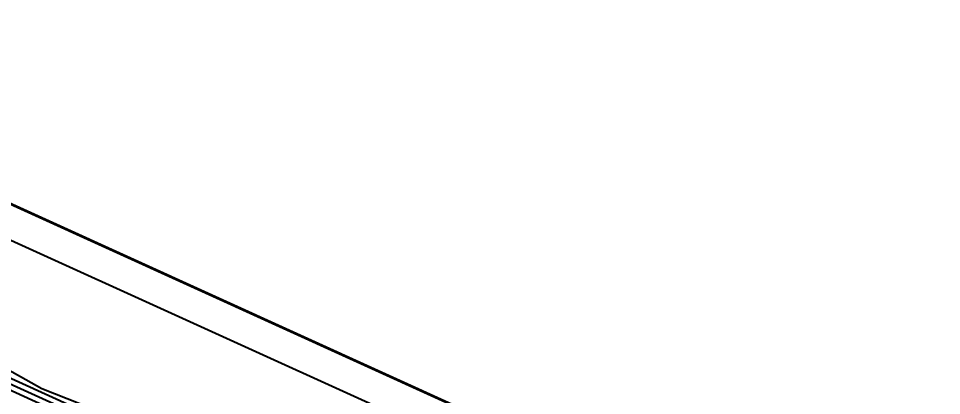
# Model space of a CAD drawing. Extents: x 597165 to 598689, y 1181586 to 1183364.
# Drawn here: x 597685.4 to 597854, y 1183162.4 to 1183231.2 of the extents above; entities that cross this region are included whole.
import ezdxf
from ezdxf.enums import TextEntityAlignment as Align

# ---------------------------------------------------------------- set-up
doc = ezdxf.new("R2010")
doc.units = 0
doc.header["$MEASUREMENT"] = 0
doc.linetypes.add('CENTER', pattern=[2, 1.25, -0.25, 0.25, -0.25])
for name, color, linetype in [('DTEXT', 7, 'CONTINUOUS'), ('GT-QLO50-D', 6, 'CONTINUOUS'), ('NEN-HT', 8, 'CONTINUOUS'), ('NET-LENGOAI', 4, 'CONTINUOUS'), ('NET-LO-GIOI-DIEN-GIOI', 7, 'CENTER'), ('NET-TIM', 2, 'CENTER')]:
    doc.layers.add(name, color=color, linetype=linetype)
doc.styles.add('VHEL-R', font='VHELVEN.TTF')

msp = doc.modelspace()

# ---------------------------------------------------------------- linework, layer by layer
at = {"layer": 'GT-QLO50-D'}
msp.add_lwpolyline([(598150.0075, 1183094.2893), (598142.2248, 1183044.7231, -0.49599069), (598086.1545, 1183014.5142), (597424.0123, 1183315.5376)], format="xyb", dxfattribs=at)
at = {"layer": 'NEN-HT', "linetype": 'CONTINUOUS'}
for p, q in [((597689.65, 1183163.62), (597662.68, 1183178.71)), ((597710.31, 1183155.48), (597689.65, 1183163.62))]:
    msp.add_line(p, q, dxfattribs=at)
at = {"layer": 'NET-LENGOAI', "ltscale": 20}
for p, q in [((597421.5292, 1183310.0755), (598088.8282, 1183006.7077)), ((597734.3219, 1183142.6083), (597661.3146, 1183175.7989)), ((597733.4942, 1183140.7876), (597660.4868, 1183173.9783))]:
    msp.add_line(p, q, dxfattribs=at)
at = {"layer": 'NET-LO-GIOI-DIEN-GIOI', "color": 5, "ltscale": 20, "const_width": 0.5}
msp.add_lwpolyline([(598368.3298, 1182886.2315), (597424.0123, 1183315.5376)], dxfattribs=at)
at = {"layer": 'NET-TIM', "ltscale": 10}
msp.add_line((598148.9609, 1182953.0064), (597411.5966, 1183288.2274), dxfattribs=at)

# ---------------------------------------------------------------- texts
at = {"layer": 'DTEXT', "style": 'VHEL-R', "width": 2}
msp.add_text('T     R     Ò     N     H                Q     U     A     N     G                N     G     H     Ò', height=5, rotation=335.552484, dxfattribs=at).set_placement((597783.5322, 1183127.2763), align=Align.CENTER)

doc.saveas('drawing.dxf')
